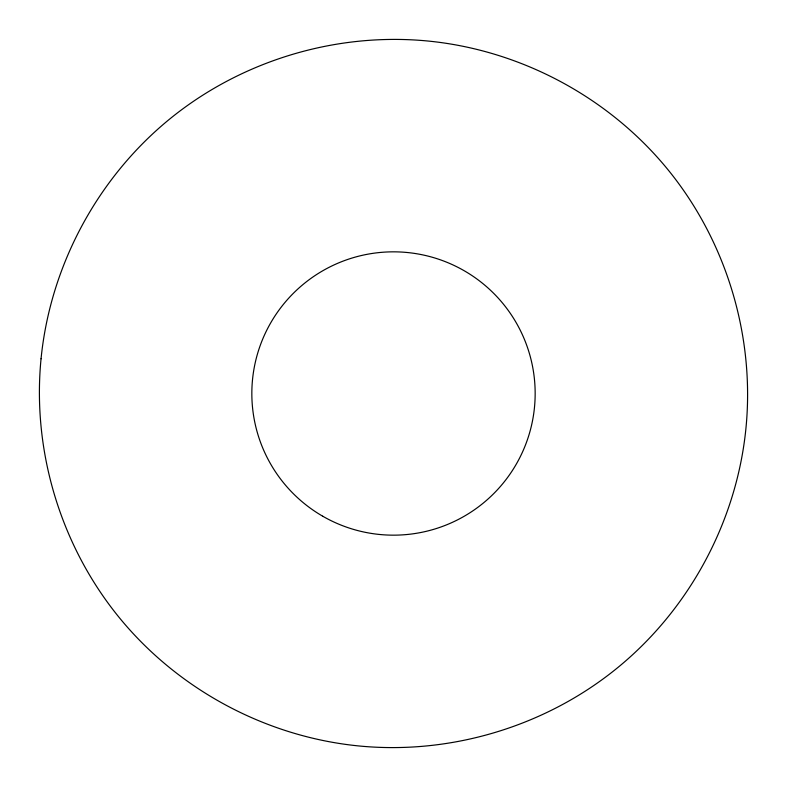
<?xml version="1.0" encoding="UTF-8"?>
<svg xmlns="http://www.w3.org/2000/svg" width="787" height="787" viewBox="0 0 787 787"><rect width="100%" height="100%" fill="white"/><g stroke="black" fill="none" stroke-linecap="round" stroke-linejoin="round"><path stroke-width="1.18" d="M41.052 358.783C31.972 451.236 60.825 546.345 119.742 618.169C178.688 689.963 266.34 736.809 358.783 745.948C451.236 755.028 546.345 726.175 618.169 667.258C689.963 608.312 736.809 520.66 745.948 428.217C755.028 335.764 726.175 240.655 667.258 168.831C608.312 97.037 520.66 50.191 428.217 41.052C335.764 31.972 240.655 60.825 168.831 119.742C97.037 178.688 50.191 266.34 41.052 358.783M322.67 516.183A141.66 141.66 0 0 0 535.16 393.5A141.66 141.66 0 0 0 322.67 270.817A141.66 141.66 0 0 0 322.67 516.183"/></g></svg>
